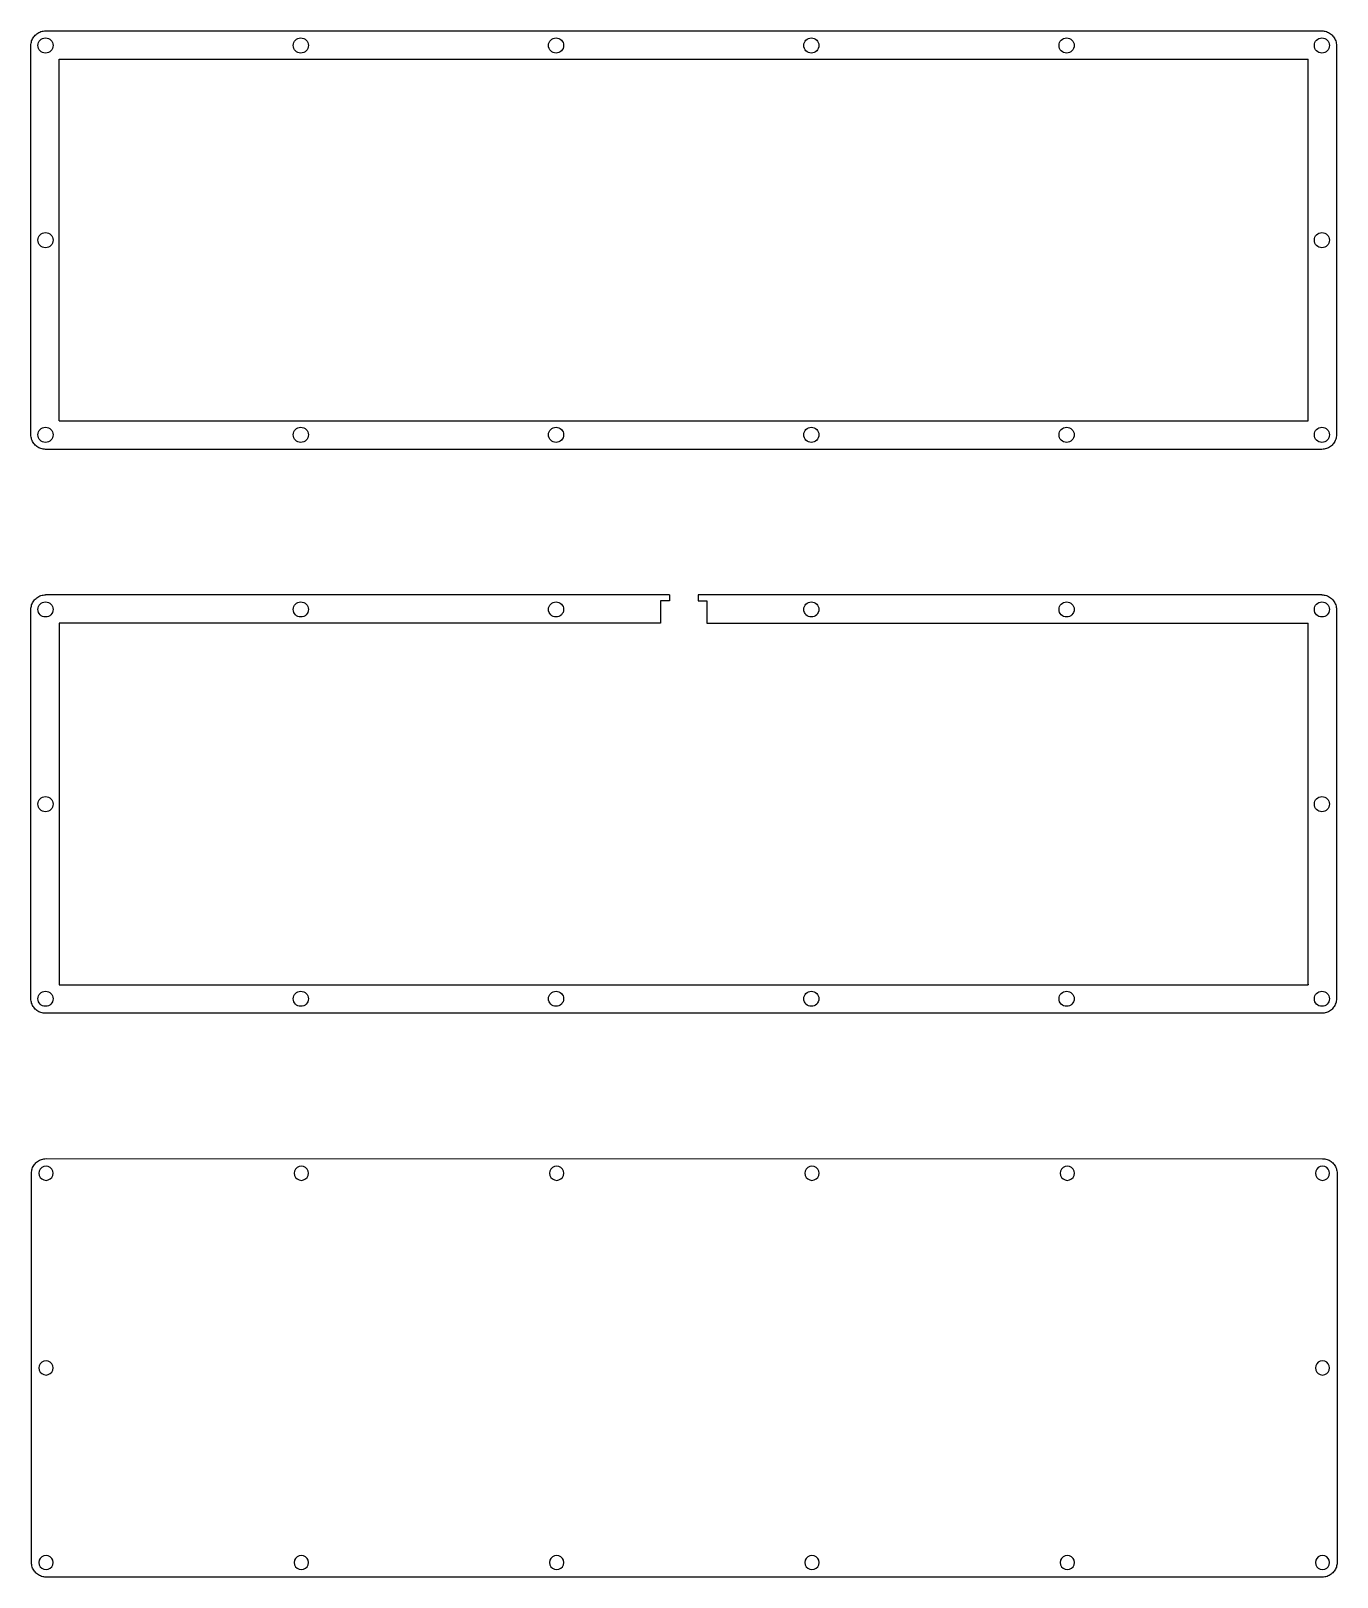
# Model space of a CAD drawing. Header units: millimetres. Extents: x 0 to 449, y -581 to 338.
# Drawn here: x 0 to 449, y -581 to -50 of the extents above; entities that cross this region are included whole.
import ezdxf

# ---------------------------------------------------------------- set-up
doc = ezdxf.new("R2010")
doc.units = ezdxf.units.MM
doc.header["$MEASUREMENT"] = 0

# ---------------------------------------------------------------- blocks, each defined once
blk = doc.blocks.new('K104_Bottom_Layer')
at = {"color": 0}
for p, q in [((2.82498, 143.36), (3.18051, 143.524)), ((3.18051, 143.524), (3.54845, 143.661)), ((3.54845, 143.661), (3.9274, 143.766)), ((3.9274, 143.766), (4.3119, 143.844)), ((4.3119, 143.844), (4.70186, 143.889)), ((4.70186, 143.889), (5.0946, 143.906)), ((5.0946, 143.906), (443.72, 143.904)), ((443.72, 143.904), (444.112, 143.889)), ((444.112, 143.889), (444.504, 143.844)), ((444.504, 143.844), (444.888, 143.766)), ((444.888, 143.766), (445.266, 143.661)), ((445.266, 143.661), (445.632, 143.524)), ((445.632, 143.524), (445.989, 143.36)), ((0.093707, 5.07806), (0.095085, 138.905)), ((0.095085, 138.905), (0.110243, 139.297)), ((0.110243, 139.297), (0.155718, 139.688)), ((0.155718, 139.688), (0.232888, 140.072)), ((0.232888, 140.072), (0.338998, 140.451)), ((0.338998, 140.451), (0.475424, 140.819)), ((0.475424, 140.819), (0.63941, 141.175)), ((0.63941, 141.175), (0.830957, 141.518)), ((0.830957, 141.518), (1.04869, 141.844)), ((1.04869, 141.844), (1.29122, 142.153)), ((1.29122, 142.153), (1.55856, 142.441)), ((1.55856, 142.441), (1.84657, 142.708)), ((1.84657, 142.708), (2.15525, 142.951)), ((2.15525, 142.951), (2.48185, 143.169)), ((2.48185, 143.169), (2.82498, 143.36)), ((2.76435, 139.663), (2.64308, 138.906)), ((2.64308, 138.906), (2.76435, 138.148)), ((3.11023, 140.346), (2.76435, 139.663)), ((3.65319, 140.889), (3.11023, 140.346)), ((4.3367, 141.235), (3.65319, 140.889)), ((5.0946, 141.355), (4.3367, 141.235)), ((5.85114, 141.235), (5.0946, 141.355)), ((6.53464, 140.889), (5.85114, 141.235)), ((7.07623, 140.346), (6.53464, 140.889)), ((7.42488, 139.663), (7.07623, 140.346)), ((7.54475, 138.905), (7.42488, 139.663)), ((7.42488, 138.148), (7.54475, 138.905)), ((90.4903, 139.663), (90.3704, 138.906)), ((90.3704, 138.906), (90.4903, 138.148)), ((90.8375, 140.346), (90.4903, 139.663)), ((91.379, 140.889), (90.8375, 140.346)), ((92.0627, 141.235), (91.379, 140.889)), ((92.819, 141.355), (92.0627, 141.235)), ((93.5771, 141.235), (92.819, 141.355)), ((94.2591, 140.889), (93.5771, 141.235)), ((94.802, 140.346), (94.2591, 140.889)), ((95.1495, 139.663), (94.802, 140.346)), ((95.2694, 138.905), (95.1495, 139.663)), ((95.1495, 138.148), (95.2694, 138.905)), ((178.215, 139.663), (178.095, 138.906)), ((178.095, 138.906), (178.215, 138.148)), ((178.562, 140.346), (178.215, 139.663)), ((179.105, 140.889), (178.562, 140.346)), ((179.787, 141.235), (179.105, 140.889)), ((180.545, 141.355), (179.787, 141.235)), ((181.302, 141.235), (180.545, 141.355)), ((181.985, 140.889), (181.302, 141.235)), ((182.527, 140.346), (181.985, 140.889)), ((182.875, 139.663), (182.527, 140.346)), ((182.995, 138.905), (182.875, 139.663)), ((182.875, 138.148), (182.995, 138.905)), ((265.939, 139.663), (265.819, 138.906)), ((265.819, 138.906), (265.939, 138.148)), ((266.288, 140.346), (265.939, 139.663)), ((266.829, 140.889), (266.288, 140.346)), ((267.513, 141.235), (266.829, 140.889)), ((268.27, 141.355), (267.513, 141.235)), ((269.026, 141.235), (268.27, 141.355)), ((269.71, 140.889), (269.026, 141.235)), ((270.251, 140.346), (269.71, 140.889)), ((270.6, 139.663), (270.251, 140.346)), ((270.72, 138.905), (270.6, 139.663)), ((270.6, 138.148), (270.72, 138.905)), ((353.667, 139.663), (353.547, 138.906)), ((353.547, 138.906), (353.667, 138.148)), ((354.013, 140.346), (353.667, 139.663)), ((354.556, 140.889), (354.013, 140.346)), ((355.237, 141.235), (354.556, 140.889)), ((355.995, 141.355), (355.237, 141.235)), ((356.754, 141.235), (355.995, 141.355)), ((357.434, 140.889), (356.754, 141.235)), ((357.978, 140.346), (357.434, 140.889)), ((358.323, 139.663), (357.978, 140.346)), ((358.443, 138.905), (358.323, 139.663)), ((358.323, 138.148), (358.443, 138.905)), ((441.389, 139.663), (441.272, 138.906)), ((441.272, 138.906), (441.389, 138.148)), ((441.738, 140.346), (441.389, 139.663)), ((442.281, 140.889), (441.738, 140.346)), ((442.962, 141.235), (442.281, 140.889)), ((443.72, 141.355), (442.962, 141.235)), ((444.479, 141.235), (443.72, 141.355)), ((445.16, 140.889), (444.479, 141.235)), ((445.703, 140.346), (445.16, 140.889)), ((446.049, 139.663), (445.703, 140.346)), ((445.989, 143.36), (446.334, 143.169)), ((446.169, 138.905), (446.049, 139.663)), ((446.049, 138.148), (446.169, 138.905)), ((446.334, 143.169), (446.659, 142.951)), ((446.659, 142.951), (446.969, 142.708)), ((446.969, 142.708), (447.255, 142.441)), ((447.255, 142.441), (447.523, 142.153)), ((447.523, 142.153), (447.767, 141.844)), ((447.767, 141.844), (447.985, 141.518)), ((447.985, 141.518), (448.176, 141.175)), ((448.176, 141.175), (448.338, 140.819)), ((448.338, 140.819), (448.476, 140.451)), ((448.476, 140.451), (448.582, 140.072)), ((448.582, 140.072), (448.659, 139.688)), ((448.659, 139.688), (448.705, 139.297)), ((448.705, 139.297), (448.719, 138.905)), ((448.719, 138.905), (448.719, 5.07806)), ((2.76435, 138.148), (3.11023, 137.465)), ((3.11023, 137.465), (3.65319, 136.923)), ((3.65319, 136.923), (4.3367, 136.575)), ((4.3367, 136.575), (5.09323, 136.455)), ((5.09323, 136.455), (5.85114, 136.575)), ((5.85114, 136.575), (6.53464, 136.923)), ((6.53464, 136.923), (7.07623, 137.465)), ((7.07623, 137.465), (7.42488, 138.148)), ((90.4903, 138.148), (90.8375, 137.465)), ((90.8375, 137.465), (91.379, 136.923)), ((91.379, 136.923), (92.0627, 136.575)), ((92.0627, 136.575), (92.819, 136.455)), ((92.819, 136.455), (93.5771, 136.575)), ((93.5771, 136.575), (94.2591, 136.923)), ((94.2591, 136.923), (94.802, 137.465)), ((94.802, 137.465), (95.1495, 138.148)), ((178.215, 138.148), (178.562, 137.465)), ((178.562, 137.465), (179.105, 136.923)), ((179.105, 136.923), (179.787, 136.575)), ((179.787, 136.575), (180.545, 136.455)), ((180.545, 136.455), (181.302, 136.575)), ((181.302, 136.575), (181.985, 136.923)), ((181.985, 136.923), (182.527, 137.465)), ((182.527, 137.465), (182.875, 138.148)), ((265.939, 138.148), (266.288, 137.465)), ((266.288, 137.465), (266.829, 136.923)), ((266.829, 136.923), (267.513, 136.575)), ((267.513, 136.575), (268.27, 136.455)), ((268.27, 136.455), (269.026, 136.575)), ((269.026, 136.575), (269.71, 136.923)), ((269.71, 136.923), (270.251, 137.465)), ((270.251, 137.465), (270.6, 138.148)), ((353.667, 138.148), (354.013, 137.465)), ((354.013, 137.465), (354.556, 136.923)), ((354.556, 136.923), (355.237, 136.575)), ((355.237, 136.575), (355.995, 136.455)), ((355.995, 136.455), (356.754, 136.575)), ((356.754, 136.575), (357.434, 136.923)), ((357.434, 136.923), (357.978, 137.465)), ((357.978, 137.465), (358.323, 138.148)), ((441.389, 138.148), (441.738, 137.465)), ((441.738, 137.465), (442.281, 136.923)), ((442.281, 136.923), (442.962, 136.575)), ((442.962, 136.575), (443.72, 136.455)), ((443.72, 136.455), (444.479, 136.575)), ((444.479, 136.575), (445.16, 136.923)), ((445.16, 136.923), (445.703, 137.465)), ((445.703, 137.465), (446.049, 138.148)), ((5.0946, 74.4418), (4.3367, 74.3232)), ((5.85114, 74.3232), (5.0946, 74.4418)), ((443.72, 74.4418), (442.962, 74.3232)), ((444.479, 74.3232), (443.72, 74.4418)), ((2.76435, 72.7495), (2.64308, 71.9914)), ((2.64308, 71.9914), (2.76435, 71.235)), ((3.11023, 73.4328), (2.76435, 72.7495)), ((2.76435, 71.235), (3.11023, 70.5513)), ((3.65319, 73.9743), (3.11023, 73.4328)), ((3.11023, 70.5513), (3.65319, 70.0098)), ((4.3367, 74.3232), (3.65319, 73.9743)), ((3.65319, 70.0098), (4.3367, 69.6613)), ((4.3367, 69.6613), (5.09323, 69.5413)), ((5.09323, 69.5413), (5.85114, 69.6613)), ((6.53464, 73.9743), (5.85114, 74.3232)), ((5.85114, 69.6613), (6.53464, 70.0098)), ((7.07623, 73.4328), (6.53464, 73.9743)), ((6.53464, 70.0098), (7.07623, 70.5513)), ((7.42488, 72.7495), (7.07623, 73.4328)), ((7.07623, 70.5513), (7.42488, 71.235)), ((7.54475, 71.9914), (7.42488, 72.7495)), ((7.42488, 71.235), (7.54475, 71.9914)), ((441.389, 72.7495), (441.272, 71.9914)), ((441.272, 71.9914), (441.389, 71.235)), ((441.738, 73.4328), (441.389, 72.7495)), ((441.389, 71.235), (441.738, 70.5513)), ((442.281, 73.9743), (441.738, 73.4328)), ((441.738, 70.5513), (442.281, 70.0098)), ((442.962, 74.3232), (442.281, 73.9743)), ((442.281, 70.0098), (442.962, 69.6613)), ((442.962, 69.6613), (443.72, 69.5413)), ((443.72, 69.5413), (444.479, 69.6613)), ((445.16, 73.9743), (444.479, 74.3232)), ((444.479, 69.6613), (445.16, 70.0098)), ((445.703, 73.4328), (445.16, 73.9743)), ((445.16, 70.0098), (445.703, 70.5513)), ((446.049, 72.7495), (445.703, 73.4328)), ((445.703, 70.5513), (446.049, 71.235)), ((446.169, 71.9914), (446.049, 72.7495)), ((446.049, 71.235), (446.169, 71.9914)), ((2.76435, 5.83738), (2.64308, 5.07806)), ((3.11023, 6.51951), (2.76435, 5.83738)), ((3.65319, 7.06106), (3.11023, 6.51951)), ((4.3367, 7.40971), (3.65319, 7.06106)), ((5.0946, 7.52821), (4.3367, 7.40971)), ((5.85114, 7.40971), (5.0946, 7.52821)), ((6.53464, 7.06106), (5.85114, 7.40971)), ((7.07623, 6.51951), (6.53464, 7.06106)), ((7.42488, 5.83738), (7.07623, 6.51951)), ((7.54475, 5.07806), (7.42488, 5.83738)), ((90.4903, 5.83738), (90.3704, 5.07806)), ((90.8375, 6.51951), (90.4903, 5.83738)), ((91.379, 7.06106), (90.8375, 6.51951)), ((92.0627, 7.40971), (91.379, 7.06106)), ((92.819, 7.52821), (92.0627, 7.40971)), ((93.5771, 7.40971), (92.819, 7.52821)), ((94.2591, 7.06106), (93.5771, 7.40971)), ((94.802, 6.51951), (94.2591, 7.06106)), ((95.1495, 5.83738), (94.802, 6.51951)), ((95.2694, 5.07806), (95.1495, 5.83738)), ((178.215, 5.83738), (178.095, 5.07806)), ((178.562, 6.51951), (178.215, 5.83738)), ((179.105, 7.06106), (178.562, 6.51951)), ((179.787, 7.40971), (179.105, 7.06106)), ((180.545, 7.52821), (179.787, 7.40971)), ((181.302, 7.40971), (180.545, 7.52821)), ((181.985, 7.06106), (181.302, 7.40971)), ((182.527, 6.51951), (181.985, 7.06106)), ((182.875, 5.83738), (182.527, 6.51951)), ((182.995, 5.07806), (182.875, 5.83738)), ((265.939, 5.83738), (265.819, 5.07806)), ((266.288, 6.51951), (265.939, 5.83738)), ((266.829, 7.06106), (266.288, 6.51951)), ((267.513, 7.40971), (266.829, 7.06106)), ((268.27, 7.52821), (267.513, 7.40971)), ((269.026, 7.40971), (268.27, 7.52821)), ((269.71, 7.06106), (269.026, 7.40971)), ((270.251, 6.51951), (269.71, 7.06106)), ((270.6, 5.83738), (270.251, 6.51951)), ((270.72, 5.07806), (270.6, 5.83738)), ((353.667, 5.83738), (353.547, 5.07806)), ((354.013, 6.51951), (353.667, 5.83738)), ((354.556, 7.06106), (354.013, 6.51951)), ((355.237, 7.40971), (354.556, 7.06106)), ((355.995, 7.52821), (355.237, 7.40971)), ((356.754, 7.40971), (355.995, 7.52821)), ((357.434, 7.06106), (356.754, 7.40971)), ((357.978, 6.51951), (357.434, 7.06106)), ((358.323, 5.83738), (357.978, 6.51951)), ((358.443, 5.07806), (358.323, 5.83738)), ((441.389, 5.83738), (441.272, 5.07806)), ((441.738, 6.51951), (441.389, 5.83738)), ((442.281, 7.06106), (441.738, 6.51951)), ((442.962, 7.40971), (442.281, 7.06106)), ((443.72, 7.52821), (442.962, 7.40971)), ((444.479, 7.40971), (443.72, 7.52821)), ((445.16, 7.06106), (444.479, 7.40971)), ((445.703, 6.51951), (445.16, 7.06106)), ((446.049, 5.83738), (445.703, 6.51951)), ((446.169, 5.07806), (446.049, 5.83738)), ((0.110243, 4.68672), (0.093707, 5.07806)), ((0.155718, 4.29673), (0.110243, 4.68672)), ((0.232888, 3.91223), (0.155718, 4.29673)), ((0.338998, 3.53328), (0.232888, 3.91223)), ((0.475424, 3.16536), (0.338998, 3.53328)), ((0.63941, 2.80982), (0.475424, 3.16536)), ((0.830957, 2.46669), (0.63941, 2.80982)), ((1.04869, 2.14009), (0.830957, 2.46669)), ((1.29122, 1.83141), (1.04869, 2.14009)), ((1.55856, 1.5434), (1.29122, 1.83141)), ((1.84657, 1.27606), (1.55856, 1.5434)), ((2.15525, 1.03353), (1.84657, 1.27606)), ((2.48185, 0.815799), (2.15525, 1.03353)), ((2.82498, 0.624251), (2.48185, 0.815799)), ((2.64308, 5.07806), (2.76435, 4.32153)), ((2.76435, 4.32153), (3.11023, 3.6394)), ((3.18051, 0.460266), (2.82498, 0.624251)), ((3.11023, 3.6394), (3.65319, 3.09645)), ((3.54845, 0.323839), (3.18051, 0.460266)), ((3.9274, 0.21773), (3.54845, 0.323839)), ((3.65319, 3.09645), (4.3367, 2.74919)), ((4.3119, 0.14056), (3.9274, 0.21773)), ((4.70186, 0.095085), (4.3119, 0.14056)), ((4.3367, 2.74919), (5.09323, 2.6293)), ((5.0946, 0.078548), (4.70186, 0.095085)), ((5.09323, 2.6293), (5.85114, 2.74919)), ((443.72, 0.078548), (5.0946, 0.078548)), ((5.85114, 2.74919), (6.53464, 3.09645)), ((6.53464, 3.09645), (7.07623, 3.6394)), ((7.07623, 3.6394), (7.42488, 4.32153)), ((7.42488, 4.32153), (7.54475, 5.07806)), ((90.3704, 5.07806), (90.4903, 4.32153)), ((90.4903, 4.32153), (90.8375, 3.6394)), ((90.8375, 3.6394), (91.379, 3.09645)), ((91.379, 3.09645), (92.0627, 2.74919)), ((92.0627, 2.74919), (92.819, 2.6293)), ((92.819, 2.6293), (93.5771, 2.74919)), ((93.5771, 2.74919), (94.2591, 3.09645)), ((94.2591, 3.09645), (94.802, 3.6394)), ((94.802, 3.6394), (95.1495, 4.32153)), ((95.1495, 4.32153), (95.2694, 5.07806)), ((178.095, 5.07806), (178.215, 4.32153)), ((178.215, 4.32153), (178.562, 3.6394)), ((178.562, 3.6394), (179.105, 3.09645)), ((179.105, 3.09645), (179.787, 2.74919)), ((179.787, 2.74919), (180.545, 2.6293)), ((180.545, 2.6293), (181.302, 2.74919)), ((181.302, 2.74919), (181.985, 3.09645)), ((181.985, 3.09645), (182.527, 3.6394)), ((182.527, 3.6394), (182.875, 4.32153)), ((182.875, 4.32153), (182.995, 5.07806)), ((265.819, 5.07806), (265.939, 4.32153)), ((265.939, 4.32153), (266.288, 3.6394)), ((266.288, 3.6394), (266.829, 3.09645)), ((266.829, 3.09645), (267.513, 2.74919)), ((267.513, 2.74919), (268.27, 2.6293)), ((268.27, 2.6293), (269.026, 2.74919)), ((269.026, 2.74919), (269.71, 3.09645)), ((269.71, 3.09645), (270.251, 3.6394)), ((270.251, 3.6394), (270.6, 4.32153)), ((270.6, 4.32153), (270.72, 5.07806)), ((353.547, 5.07806), (353.667, 4.32153)), ((353.667, 4.32153), (354.013, 3.6394)), ((354.013, 3.6394), (354.556, 3.09645)), ((354.556, 3.09645), (355.237, 2.74919)), ((355.237, 2.74919), (355.995, 2.6293)), ((355.995, 2.6293), (356.754, 2.74919)), ((356.754, 2.74919), (357.434, 3.09645)), ((357.434, 3.09645), (357.978, 3.6394)), ((357.978, 3.6394), (358.323, 4.32153)), ((358.323, 4.32153), (358.443, 5.07806)), ((441.272, 5.07806), (441.389, 4.32153)), ((441.389, 4.32153), (441.738, 3.6394)), ((441.738, 3.6394), (442.281, 3.09645)), ((442.281, 3.09645), (442.962, 2.74919)), ((442.962, 2.74919), (443.72, 2.6293)), ((443.72, 2.6293), (444.479, 2.74919)), ((444.112, 0.095085), (443.72, 0.078548)), ((444.504, 0.14056), (444.112, 0.095085)), ((444.479, 2.74919), (445.16, 3.09645)), ((444.888, 0.21773), (444.504, 0.14056)), ((445.266, 0.323839), (444.888, 0.21773)), ((445.16, 3.09645), (445.703, 3.6394)), ((445.632, 0.460266), (445.266, 0.323839)), ((445.989, 0.624251), (445.632, 0.460266)), ((445.703, 3.6394), (446.049, 4.32153)), ((446.334, 0.815799), (445.989, 0.624251)), ((446.049, 4.32153), (446.169, 5.07806)), ((446.659, 1.03353), (446.334, 0.815799)), ((446.969, 1.27606), (446.659, 1.03353)), ((447.255, 1.5434), (446.969, 1.27606)), ((447.523, 1.83141), (447.255, 1.5434)), ((447.767, 2.14009), (447.523, 1.83141)), ((447.985, 2.46669), (447.767, 2.14009)), ((448.176, 2.80982), (447.985, 2.46669)), ((448.338, 3.16536), (448.176, 2.80982)), ((448.476, 3.53328), (448.338, 3.16536)), ((448.582, 3.91223), (448.476, 3.53328)), ((448.659, 4.29673), (448.582, 3.91223)), ((448.705, 4.68672), (448.659, 4.29673)), ((448.719, 5.07806), (448.705, 4.68672))]:
    blk.add_line(p, q, dxfattribs=at)

msp = doc.modelspace()

# ---------------------------------------------------------------- linework, layer by layer
at = {"color": 0}
for p, q in [((0.51, -53.38), (0.64, -53.01)), ((0.64, -53.01), (0.81, -52.65)), ((0.81, -52.65), (1, -52.31)), ((1, -52.31), (1.21, -51.98)), ((1.21, -51.98), (1.46, -51.67)), ((1.46, -51.67), (1.72, -51.39)), ((1.72, -51.39), (2.01, -51.12)), ((2.01, -51.12), (2.32, -50.88)), ((2.32, -50.88), (2.65, -50.66)), ((2.65, -50.66), (2.99, -50.47)), ((2.99, -50.47), (3.35, -50.3)), ((3.35, -50.3), (3.71, -50.17)), ((3.71, -50.17), (4.09, -50.06)), ((4.09, -50.06), (4.48, -49.98)), ((4.48, -49.98), (4.87, -49.94)), ((4.87, -49.94), (5.26, -49.92)), ((5.26, -49.92), (443.89, -49.92)), ((443.89, -49.92), (444.28, -49.94)), ((444.28, -49.94), (444.67, -49.98)), ((444.67, -49.98), (445.05, -50.06)), ((445.05, -50.06), (445.43, -50.17)), ((445.43, -50.17), (445.8, -50.3)), ((445.8, -50.3), (446.16, -50.47)), ((446.16, -50.47), (446.5, -50.66)), ((446.5, -50.66), (446.83, -50.88)), ((446.83, -50.88), (447.14, -51.12)), ((447.14, -51.12), (447.42, -51.39)), ((447.42, -51.39), (447.69, -51.67)), ((447.69, -51.67), (447.93, -51.98)), ((447.93, -51.98), (448.15, -52.31)), ((448.15, -52.31), (448.34, -52.65)), ((448.34, -52.65), (448.5, -53.01)), ((448.5, -53.01), (448.64, -53.38)), ((0.26, -54.92), (0.28, -54.53)), ((0.26, -188.75), (0.26, -54.92)), ((0.28, -54.53), (0.32, -54.14)), ((0.32, -54.14), (0.4, -53.75)), ((0.4, -53.75), (0.51, -53.38)), ((448.64, -53.38), (448.75, -53.75)), ((448.75, -53.75), (448.83, -54.14)), ((448.83, -54.14), (448.87, -54.53)), ((448.87, -54.53), (448.89, -54.92)), ((448.89, -54.92), (448.89, -188.75)), ((0.28, -189.14), (0.26, -188.75)), ((0.32, -189.53), (0.28, -189.14)), ((0.4, -189.91), (0.32, -189.53)), ((0.51, -190.29), (0.4, -189.91)), ((0.64, -190.66), (0.51, -190.29)), ((0.81, -191.02), (0.64, -190.66)), ((1, -191.36), (0.81, -191.02)), ((448.34, -191.02), (448.15, -191.36)), ((448.5, -190.66), (448.34, -191.02)), ((448.64, -190.29), (448.5, -190.66)), ((448.75, -189.91), (448.64, -190.29)), ((448.83, -189.53), (448.75, -189.91)), ((448.87, -189.14), (448.83, -189.53)), ((448.89, -188.75), (448.87, -189.14)), ((1.21, -191.69), (1, -191.36)), ((1.46, -191.99), (1.21, -191.69)), ((1.72, -192.28), (1.46, -191.99)), ((2.01, -192.55), (1.72, -192.28)), ((2.32, -192.79), (2.01, -192.55)), ((2.65, -193.01), (2.32, -192.79)), ((2.99, -193.2), (2.65, -193.01)), ((3.35, -193.37), (2.99, -193.2)), ((3.71, -193.5), (3.35, -193.37)), ((4.09, -193.61), (3.71, -193.5)), ((4.48, -193.69), (4.09, -193.61)), ((4.87, -193.73), (4.48, -193.69)), ((5.26, -193.75), (4.87, -193.73)), ((443.89, -193.75), (5.26, -193.75)), ((444.28, -193.73), (443.89, -193.75)), ((444.67, -193.69), (444.28, -193.73)), ((445.05, -193.61), (444.67, -193.69)), ((445.43, -193.5), (445.05, -193.61)), ((445.8, -193.37), (445.43, -193.5)), ((446.16, -193.2), (445.8, -193.37)), ((446.5, -193.01), (446.16, -193.2)), ((446.83, -192.79), (446.5, -193.01)), ((447.14, -192.55), (446.83, -192.79)), ((447.42, -192.28), (447.14, -192.55)), ((447.69, -191.99), (447.42, -192.28)), ((447.93, -191.69), (447.69, -191.99)), ((448.15, -191.36), (447.93, -191.69))]:
    msp.add_line(p, q, dxfattribs=at)
at = {"linetype": 'Continuous'}
for p, q in [((10.01, -184), (10.01, -59.67)), ((10.01, -59.67), (439.14, -59.67)), ((439.14, -184), (439.14, -59.67)), ((10.01, -184), (439.14, -184)), ((2.65, -244.52), (2.99, -244.33)), ((2.99, -244.33), (3.35, -244.16)), ((3.35, -244.16), (3.71, -244.03)), ((3.71, -244.03), (4.09, -243.92)), ((4.09, -243.92), (4.48, -243.84)), ((4.48, -243.84), (4.87, -243.8)), ((4.87, -243.8), (5.26, -243.78)), ((219.65, -243.78), (5.26, -243.78)), ((219.65, -243.78), (219.65, -245.78)), ((219.65, -243.78), (219.65, -245.78)), ((443.89, -243.78), (229.5, -243.78)), ((229.5, -243.78), (229.5, -245.78)), ((229.5, -243.78), (229.5, -245.78)), ((443.89, -243.78), (444.28, -243.8)), ((444.28, -243.8), (444.67, -243.84)), ((444.67, -243.84), (445.05, -243.92)), ((445.05, -243.92), (445.43, -244.03)), ((445.43, -244.03), (445.8, -244.16)), ((445.8, -244.16), (446.16, -244.33)), ((446.16, -244.33), (446.5, -244.52)), ((0.26, -248.78), (0.28, -248.39)), ((0.26, -382.61), (0.26, -248.78)), ((0.28, -248.39), (0.32, -248)), ((0.32, -248), (0.4, -247.62)), ((0.4, -247.62), (0.51, -247.24)), ((0.51, -247.24), (0.64, -246.87)), ((0.64, -246.87), (0.81, -246.51)), ((0.81, -246.51), (1, -246.17)), ((1, -246.17), (1.21, -245.84)), ((1.21, -245.84), (1.46, -245.53)), ((1.46, -245.53), (1.72, -245.25)), ((1.72, -245.25), (2.01, -244.98)), ((2.01, -244.98), (2.32, -244.74)), ((2.32, -244.74), (2.65, -244.52)), ((219.65, -245.78), (216.55, -245.78)), ((216.55, -245.78), (216.55, -253.53)), ((229.5, -245.78), (232.55, -245.78)), ((232.55, -245.78), (232.55, -253.53)), ((446.5, -244.52), (446.83, -244.74)), ((446.83, -244.74), (447.14, -244.98)), ((447.14, -244.98), (447.42, -245.25)), ((447.42, -245.25), (447.69, -245.53)), ((447.69, -245.53), (447.93, -245.84)), ((447.93, -245.84), (448.15, -246.17)), ((448.15, -246.17), (448.34, -246.51)), ((448.34, -246.51), (448.5, -246.87)), ((448.5, -246.87), (448.64, -247.24)), ((448.64, -247.24), (448.75, -247.62)), ((448.75, -247.62), (448.83, -248)), ((448.83, -248), (448.87, -248.39)), ((448.87, -248.39), (448.89, -248.78)), ((448.89, -248.78), (448.89, -382.61)), ((216.55, -253.53), (10.01, -253.53)), ((10.01, -253.53), (10.01, -377.86)), ((232.55, -253.53), (439.14, -253.53)), ((439.14, -377.86), (439.14, -253.53)), ((0.28, -383), (0.26, -382.61)), ((10.01, -377.86), (439.14, -377.86)), ((439.14, -377.61), (439.14, -377.86)), ((448.89, -382.61), (448.87, -383)), ((0.32, -383.39), (0.28, -383)), ((0.4, -383.78), (0.32, -383.39)), ((0.51, -384.15), (0.4, -383.78)), ((0.64, -384.52), (0.51, -384.15)), ((0.81, -384.88), (0.64, -384.52)), ((1, -385.22), (0.81, -384.88)), ((1.21, -385.55), (1, -385.22)), ((1.46, -385.86), (1.21, -385.55)), ((1.72, -386.14), (1.46, -385.86)), ((2.01, -386.41), (1.72, -386.14)), ((2.32, -386.65), (2.01, -386.41)), ((2.65, -386.87), (2.32, -386.65)), ((2.99, -387.06), (2.65, -386.87)), ((3.35, -387.23), (2.99, -387.06)), ((3.71, -387.36), (3.35, -387.23)), ((4.09, -387.47), (3.71, -387.36)), ((4.48, -387.55), (4.09, -387.47)), ((4.87, -387.59), (4.48, -387.55)), ((5.26, -387.61), (4.87, -387.59)), ((443.89, -387.61), (5.26, -387.61)), ((444.28, -387.59), (443.89, -387.61)), ((444.67, -387.55), (444.28, -387.59)), ((445.05, -387.47), (444.67, -387.55)), ((445.43, -387.36), (445.05, -387.47)), ((445.8, -387.23), (445.43, -387.36)), ((446.16, -387.06), (445.8, -387.23)), ((446.5, -386.87), (446.16, -387.06)), ((446.83, -386.65), (446.5, -386.87)), ((447.14, -386.41), (446.83, -386.65)), ((447.42, -386.14), (447.14, -386.41)), ((447.69, -385.86), (447.42, -386.14)), ((447.93, -385.55), (447.69, -385.86)), ((448.15, -385.22), (447.93, -385.55)), ((448.34, -384.88), (448.15, -385.22)), ((448.5, -384.52), (448.34, -384.88)), ((448.64, -384.15), (448.5, -384.52)), ((448.75, -383.78), (448.64, -384.15)), ((448.83, -383.39), (448.75, -383.78)), ((448.87, -383), (448.83, -383.39))]:
    msp.add_line(p, q, dxfattribs=at)
for centre in [(5.26, -54.92), (92.99, -54.92), (180.71, -54.92), (268.44, -54.92), (268.44, -54.92), (356.16, -54.92), (356.16, -54.92), (443.89, -54.92), (443.89, -54.92), (5.26, -121.83), (443.89, -121.83), (5.26, -188.75), (92.99, -188.75), (180.71, -188.75), (268.44, -188.75), (356.16, -188.75), (356.16, -188.75), (443.89, -188.75), (5.26, -248.78), (92.99, -248.78), (180.71, -248.78), (268.44, -248.78), (268.44, -248.78), (356.16, -248.78), (356.16, -248.78), (443.89, -248.78), (443.89, -248.78), (5.26, -315.7), (443.89, -315.7), (5.26, -382.61), (92.99, -382.61), (180.71, -382.61), (268.44, -382.61), (356.16, -382.61), (356.16, -382.61), (443.89, -382.61)]:
    msp.add_circle(centre, 2.6, dxfattribs=at)

# ---------------------------------------------------------------- block references
msp.add_blockref('K104_Bottom_Layer', (0.38, -581.48), dxfattribs=at)

doc.saveas('drawing.dxf')
